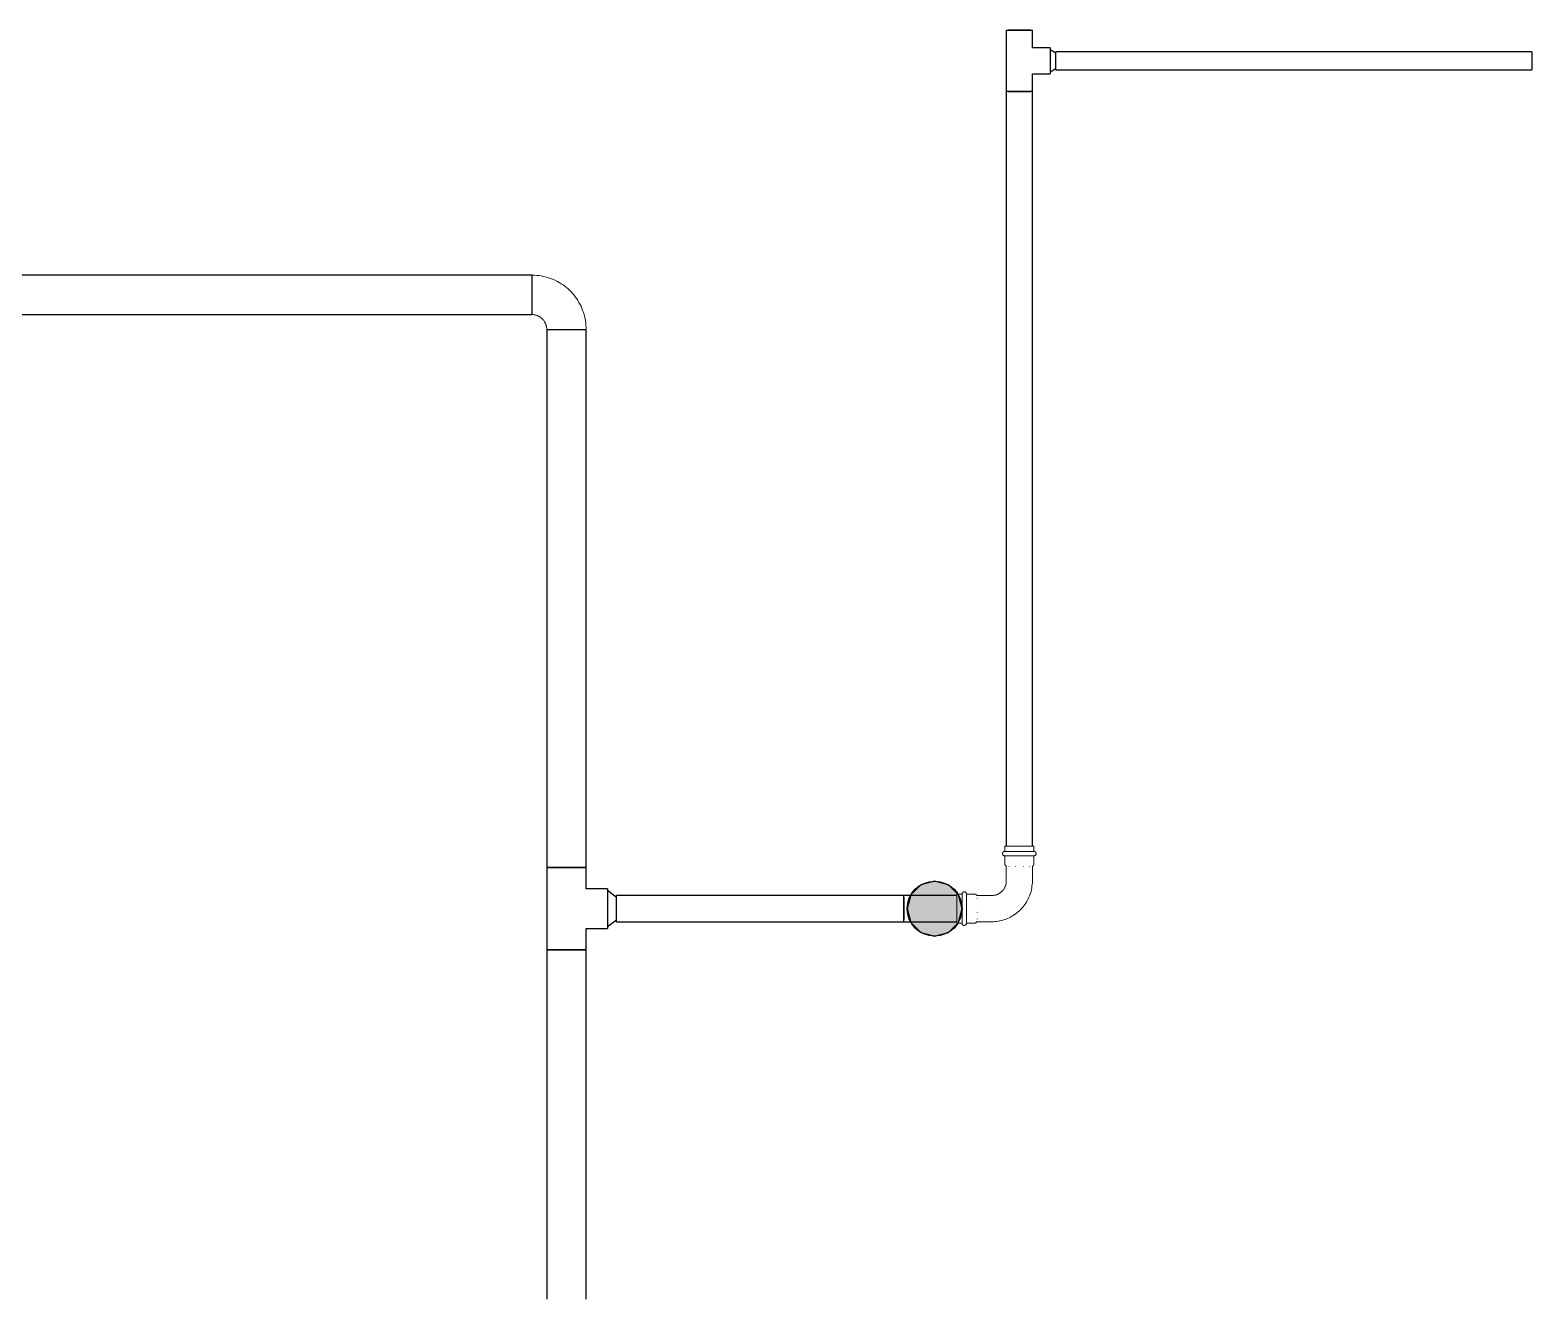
# Model space of a CAD drawing. Header units: inches. Extents: x -3327 to -1, y 8 to 1328.
# Drawn here: x -1919.6 to -1810.2, y 822.7 to 915.2 of the extents above; entities that cross this region are included whole.
import ezdxf

# ---------------------------------------------------------------- set-up
doc = ezdxf.new("R2010")
doc.units = ezdxf.units.IN
doc.header["$MEASUREMENT"] = 0
doc.layers.add('P-PIPE', color=3, linetype='Continuous', lineweight=9)
doc.layers.add('X - REF - FP', color=7, linetype='Continuous', true_color=0xb90000)

# ---------------------------------------------------------------- blocks, each defined once
blk = doc.blocks.new('Elbow - Welded - Generic - Standard-1127339-SECOND LEVEL')
at = {"layer": 'P-PIPE'}
for p, q in [((-1.39, 2.52), (-1.25, 2.52)), ((-1.24, 2.52), (-1.02, 2.52)), ((-1.02, 2.52), (-0.72, 2.52)), ((-0.72, 2.52), (-0.37, 2.52)), ((-0.37, 2.52), (0.37, 2.52)), ((0.37, 2.52), (0.72, 2.52)), ((0.72, 2.52), (1.02, 2.52)), ((1.02, 2.52), (1.24, 2.52)), ((1.25, 2.52), (1.39, 2.52)), ((-2.52, 1.25), (-2.52, 1.39)), ((-2.52, 1.02), (-2.52, 1.24)), ((-2.52, 0.72), (-2.52, 1.02)), ((-2.52, 0.37), (-2.52, 0.72)), ((-2.52, -0.37), (-2.52, 0.37)), ((-2.52, -0.72), (-2.52, -0.37)), ((-2.52, -1.02), (-2.52, -0.72)), ((-2.52, -1.24), (-2.52, -1.02)), ((-2.52, -1.39), (-2.52, -1.25))]:
    blk.add_line(p, q, dxfattribs=at)
at = {"layer": 'P-PIPE', "flags": 128}
for points in [[(-2.52, -1.44), (-2.36, -1.43), (-2.2, -1.42), (-2.05, -1.41), (-1.89, -1.39), (-1.73, -1.36), (-1.58, -1.32), (-1.43, -1.28), (-1.28, -1.24), (-1.13, -1.18), (-0.98, -1.12), (-0.83, -1.06), (-0.69, -0.99), (-0.55, -0.91), (-0.42, -0.83), (-0.29, -0.75), (-0.16, -0.65), (-0.03, -0.56), (0.09, -0.45), (0.21, -0.35), (0.32, -0.24), (0.43, -0.12), (0.53, 0), (0.63, 0.12), (0.72, 0.25), (0.81, 0.38), (0.89, 0.52), (0.97, 0.65), (1.04, 0.8), (1.11, 0.94), (1.17, 1.09), (1.22, 1.23), (1.27, 1.39), (1.31, 1.54), (1.35, 1.69), (1.38, 1.85), (1.4, 2), (1.42, 2.16), (1.43, 2.32), (1.44, 2.48), (1.44, 2.52)], [(-1.44, 2.52), (-1.44, 2.48), (-1.44, 2.43), (-1.44, 2.39), (-1.45, 2.35), (-1.46, 2.3), (-1.47, 2.26), (-1.48, 2.22), (-1.49, 2.18), (-1.51, 2.14), (-1.52, 2.1), (-1.54, 2.06), (-1.56, 2.02), (-1.58, 1.98), (-1.6, 1.94), (-1.63, 1.91), (-1.65, 1.87), (-1.68, 1.84), (-1.71, 1.81), (-1.73, 1.77), (-1.77, 1.74), (-1.8, 1.71), (-1.83, 1.69), (-1.86, 1.66), (-1.9, 1.63), (-1.93, 1.61), (-1.97, 1.59), (-2.01, 1.56), (-2.05, 1.55), (-2.09, 1.53), (-2.13, 1.51), (-2.17, 1.5), (-2.21, 1.48), (-2.25, 1.47), (-2.29, 1.46), (-2.34, 1.45), (-2.38, 1.45), (-2.42, 1.44), (-2.46, 1.44), (-2.51, 1.44), (-2.52, 1.44)]]:
    blk.add_lwpolyline(points, dxfattribs=at)
blk = doc.blocks.new('Victaulic-VicPress316-Elbow 90-45deg Style P568_P571 - Standard-V3-SECOND LEVEL')
at = {"layer": 'P-PIPE'}
for p, q in [((-1.06, 4.55), (-1.06, 4.17)), ((1.06, 4.55), (-1.06, 4.55)), ((1.06, 4.17), (1.06, 4.55)), ((-1.06, 4.17), (1.06, 4.17)), ((-1.06, 3.85), (-1.06, 3.29)), ((-1.06, 3.85), (1.06, 3.85)), ((1.06, 3.29), (1.06, 3.85)), ((-0.95, 3.13), (-0.95, 2.02)), ((-0.77, 3.07), (-0.75, 3.07)), ((-0.31, 3.07), (-0.29, 3.07)), ((0.29, 3.07), (0.31, 3.07)), ((0.75, 3.07), (0.77, 3.07)), ((0.95, 2.02), (0.95, 3.12)), ((-4.17, 1.06), (-4.55, 1.06)), ((-4.55, 1.06), (-4.55, -1.06)), ((-4.17, -1.06), (-4.17, 1.06)), ((-3.29, 1.06), (-3.85, 1.06)), ((-3.85, -1.06), (-3.85, 1.06)), ((-2.02, 0.95), (-3.12, 0.95)), ((-3.07, 0.75), (-3.07, 0.77)), ((-3.07, 0.29), (-3.07, 0.31)), ((-4.55, -1.06), (-4.17, -1.06)), ((-3.85, -1.06), (-3.29, -1.06)), ((-3.14, -0.95), (-2.02, -0.95)), ((-3.07, -0.31), (-3.07, -0.29)), ((-3.07, -0.77), (-3.07, -0.75))]:
    blk.add_line(p, q, dxfattribs=at)
at = {"layer": 'P-PIPE', "flags": 128}
for points in [[(-1.06, 3.85), (-1.07, 3.85), (-1.07, 3.85), (-1.08, 3.85), (-1.09, 3.85), (-1.09, 3.85), (-1.1, 3.85), (-1.1, 3.85), (-1.11, 3.85), (-1.12, 3.86), (-1.12, 3.86), (-1.13, 3.86), (-1.13, 3.86), (-1.14, 3.87), (-1.15, 3.87), (-1.15, 3.87), (-1.16, 3.88), (-1.16, 3.88), (-1.17, 3.89), (-1.17, 3.89), (-1.18, 3.9), (-1.18, 3.9), (-1.19, 3.91), (-1.19, 3.91), (-1.19, 3.92), (-1.2, 3.92), (-1.2, 3.93), (-1.2, 3.93), (-1.21, 3.94), (-1.21, 3.94), (-1.21, 3.95), (-1.21, 3.96), (-1.22, 3.96), (-1.22, 3.97), (-1.22, 3.98), (-1.22, 3.98), (-1.22, 3.99), (-1.22, 4), (-1.22, 4), (-1.22, 4.01), (-1.22, 4.01), (-1.22, 4.02), (-1.22, 4.03), (-1.22, 4.03), (-1.22, 4.04), (-1.22, 4.05), (-1.22, 4.05), (-1.22, 4.06), (-1.21, 4.07), (-1.21, 4.07), (-1.21, 4.08), (-1.21, 4.08), (-1.2, 4.09), (-1.2, 4.1), (-1.2, 4.1), (-1.19, 4.11), (-1.19, 4.11), (-1.18, 4.12), (-1.18, 4.12), (-1.17, 4.13), (-1.17, 4.13), (-1.17, 4.14), (-1.16, 4.14), (-1.15, 4.14), (-1.15, 4.15), (-1.14, 4.15), (-1.14, 4.15), (-1.13, 4.16), (-1.13, 4.16), (-1.12, 4.16), (-1.11, 4.16), (-1.11, 4.17), (-1.1, 4.17), (-1.1, 4.17), (-1.09, 4.17), (-1.08, 4.17), (-1.08, 4.17), (-1.07, 4.17), (-1.06, 4.17), (-1.06, 4.17)], [(1.06, 4.17), (1.06, 4.17), (1.06, 4.17), (1.05, 4.17), (1.05, 4.17), (1.04, 4.17), (1.03, 4.17), (1.02, 4.17), (1.01, 4.17), (0.99, 4.17), (0.98, 4.17), (0.96, 4.17), (0.94, 4.17), (0.92, 4.17), (0.9, 4.17), (0.87, 4.17), (0.85, 4.17), (0.82, 4.17), (0.8, 4.17), (0.77, 4.17), (0.74, 4.17), (0.71, 4.17), (0.67, 4.17), (0.64, 4.17), (0.61, 4.17), (0.57, 4.17), (0.54, 4.17), (0.5, 4.17), (0.46, 4.17), (0.42, 4.17), (0.38, 4.17), (0.34, 4.17), (0.3, 4.17), (0.26, 4.17), (0.22, 4.17), (0.18, 4.17), (0.14, 4.17), (0.1, 4.17), (0.05, 4.17), (0.01, 4.17), (-0.03, 4.17), (-0.07, 4.17), (-0.12, 4.17), (-0.16, 4.17), (-0.2, 4.17), (-0.24, 4.17), (-0.28, 4.17), (-0.32, 4.17), (-0.36, 4.17), (-0.4, 4.17), (-0.44, 4.17), (-0.48, 4.17), (-0.52, 4.17), (-0.55, 4.17), (-0.59, 4.17), (-0.62, 4.17), (-0.66, 4.17), (-0.69, 4.17), (-0.72, 4.17), (-0.75, 4.17), (-0.78, 4.17), (-0.81, 4.17), (-0.84, 4.17), (-0.86, 4.17), (-0.88, 4.17), (-0.91, 4.17), (-0.93, 4.17), (-0.95, 4.17), (-0.97, 4.17), (-0.98, 4.17), (-1, 4.17), (-1.01, 4.17), (-1.02, 4.17), (-1.03, 4.17), (-1.04, 4.17), (-1.05, 4.17), (-1.05, 4.17), (-1.06, 4.17), (-1.06, 4.17), (-1.06, 4.17)], [(-1.06, 4.17), (-1.06, 4.17), (-1.06, 4.17), (-1.05, 4.17), (-1.05, 4.17), (-1.04, 4.17), (-1.03, 4.17), (-1.02, 4.17)], [(-1.06, 3.85), (-1.06, 3.85), (-1.06, 3.85), (-1.05, 3.85), (-1.05, 3.85), (-1.04, 3.85), (-1.03, 3.85), (-1.02, 3.85), (-1.01, 3.85), (-0.99, 3.85), (-0.98, 3.85), (-0.96, 3.85), (-0.94, 3.85), (-0.92, 3.85), (-0.9, 3.85), (-0.87, 3.85), (-0.85, 3.85), (-0.82, 3.85), (-0.8, 3.85), (-0.77, 3.85), (-0.74, 3.85), (-0.71, 3.85), (-0.67, 3.85), (-0.64, 3.85), (-0.61, 3.85), (-0.57, 3.85), (-0.54, 3.85), (-0.5, 3.85), (-0.46, 3.85), (-0.42, 3.85), (-0.38, 3.85), (-0.34, 3.85), (-0.3, 3.85), (-0.26, 3.85), (-0.22, 3.85), (-0.18, 3.85), (-0.14, 3.85), (-0.1, 3.85), (-0.05, 3.85), (-0.01, 3.85), (0.03, 3.85), (0.07, 3.85), (0.12, 3.85), (0.16, 3.85), (0.2, 3.85), (0.24, 3.85), (0.28, 3.85), (0.32, 3.85), (0.36, 3.85), (0.4, 3.85), (0.44, 3.85), (0.48, 3.85), (0.52, 3.85), (0.55, 3.85), (0.59, 3.85), (0.62, 3.85), (0.66, 3.85), (0.69, 3.85), (0.72, 3.85), (0.75, 3.85), (0.78, 3.85), (0.81, 3.85), (0.84, 3.85), (0.86, 3.85), (0.88, 3.85), (0.91, 3.85), (0.93, 3.85), (0.95, 3.85), (0.97, 3.85), (0.98, 3.85), (1, 3.85), (1.01, 3.85), (1.02, 3.85), (1.03, 3.85), (1.04, 3.85), (1.05, 3.85), (1.05, 3.85), (1.06, 3.85), (1.06, 3.85), (1.06, 3.85)], [(-1.02, 3.85), (-1.03, 3.85), (-1.04, 3.85), (-1.05, 3.85), (-1.05, 3.85), (-1.06, 3.85), (-1.06, 3.85), (-1.06, 3.85)], [(-0.95, 3.07), (-0.96, 3.08), (-0.97, 3.08), (-0.97, 3.09), (-0.98, 3.1), (-0.99, 3.11), (-1, 3.12), (-1, 3.12), (-1.01, 3.13), (-1.02, 3.14), (-1.02, 3.15), (-1.03, 3.16), (-1.03, 3.17), (-1.04, 3.18), (-1.04, 3.19), (-1.04, 3.2), (-1.05, 3.21), (-1.05, 3.22), (-1.05, 3.23), (-1.06, 3.24), (-1.06, 3.25), (-1.06, 3.27), (-1.06, 3.28), (-1.06, 3.29), (-1.06, 3.29)], [(1.06, 3.29), (1.06, 3.28), (1.06, 3.27), (1.06, 3.26), (1.06, 3.25), (1.05, 3.23), (1.05, 3.22), (1.05, 3.21), (1.05, 3.2), (1.04, 3.19), (1.04, 3.18), (1.03, 3.17), (1.03, 3.16), (1.02, 3.15), (1.02, 3.14), (1.01, 3.14), (1.01, 3.13), (1, 3.12), (0.99, 3.11), (0.98, 3.1), (0.98, 3.09), (0.97, 3.09), (0.96, 3.08), (0.95, 3.07), (0.95, 3.07)], [(1.02, 4.17), (1.03, 4.17), (1.04, 4.17), (1.05, 4.17), (1.05, 4.17), (1.06, 4.17), (1.06, 4.17), (1.06, 4.17)], [(1.06, 3.85), (1.06, 3.85), (1.06, 3.85), (1.05, 3.85), (1.05, 3.85), (1.04, 3.85), (1.03, 3.85), (1.02, 3.85)], [(1.06, 4.17), (1.07, 4.17), (1.07, 4.17), (1.08, 4.17), (1.09, 4.17), (1.09, 4.17), (1.1, 4.17), (1.1, 4.17), (1.11, 4.17), (1.12, 4.16), (1.12, 4.16), (1.13, 4.16), (1.13, 4.16), (1.14, 4.15), (1.15, 4.15), (1.15, 4.15), (1.16, 4.14), (1.16, 4.14), (1.17, 4.13), (1.17, 4.13), (1.18, 4.12), (1.18, 4.12), (1.19, 4.11), (1.19, 4.11), (1.19, 4.1), (1.2, 4.1), (1.2, 4.09), (1.2, 4.09), (1.21, 4.08), (1.21, 4.08), (1.21, 4.07), (1.21, 4.06), (1.22, 4.06), (1.22, 4.05), (1.22, 4.04), (1.22, 4.04), (1.22, 4.03), (1.22, 4.02), (1.22, 4.02), (1.22, 4.01), (1.22, 4.01), (1.22, 4), (1.22, 3.99), (1.22, 3.99), (1.22, 3.98), (1.22, 3.97), (1.22, 3.97), (1.22, 3.96), (1.21, 3.95), (1.21, 3.95), (1.21, 3.94), (1.21, 3.94), (1.2, 3.93), (1.2, 3.92), (1.2, 3.92), (1.19, 3.91), (1.19, 3.91), (1.18, 3.9), (1.18, 3.9), (1.17, 3.89), (1.17, 3.89), (1.17, 3.88), (1.16, 3.88), (1.15, 3.88), (1.15, 3.87), (1.14, 3.87), (1.14, 3.87), (1.13, 3.86), (1.13, 3.86), (1.12, 3.86), (1.11, 3.86), (1.11, 3.85), (1.1, 3.85), (1.1, 3.85), (1.09, 3.85), (1.08, 3.85), (1.08, 3.85), (1.07, 3.85), (1.06, 3.85), (1.06, 3.85)], [(-4.17, 1.06), (-4.17, 1.07), (-4.17, 1.07), (-4.17, 1.08), (-4.17, 1.09), (-4.17, 1.09), (-4.17, 1.1), (-4.17, 1.1), (-4.17, 1.11), (-4.16, 1.12), (-4.16, 1.12), (-4.16, 1.13), (-4.16, 1.13), (-4.15, 1.14), (-4.15, 1.15), (-4.15, 1.15), (-4.14, 1.16), (-4.14, 1.16), (-4.13, 1.17), (-4.13, 1.17), (-4.12, 1.18), (-4.12, 1.18), (-4.11, 1.19), (-4.11, 1.19), (-4.1, 1.19), (-4.1, 1.2), (-4.09, 1.2), (-4.09, 1.2), (-4.08, 1.21), (-4.08, 1.21), (-4.07, 1.21), (-4.06, 1.21), (-4.06, 1.22), (-4.05, 1.22), (-4.04, 1.22), (-4.04, 1.22), (-4.03, 1.22), (-4.02, 1.22), (-4.02, 1.22), (-4.01, 1.22), (-4.01, 1.22), (-4, 1.22), (-3.99, 1.22), (-3.99, 1.22), (-3.98, 1.22), (-3.97, 1.22), (-3.97, 1.22), (-3.96, 1.22), (-3.95, 1.21), (-3.95, 1.21), (-3.94, 1.21), (-3.94, 1.21), (-3.93, 1.2), (-3.92, 1.2), (-3.92, 1.2), (-3.91, 1.19), (-3.91, 1.19), (-3.9, 1.18), (-3.9, 1.18), (-3.89, 1.17), (-3.89, 1.17), (-3.88, 1.17), (-3.88, 1.16), (-3.88, 1.15), (-3.87, 1.15), (-3.87, 1.14), (-3.87, 1.14), (-3.86, 1.13), (-3.86, 1.13), (-3.86, 1.12), (-3.86, 1.11), (-3.85, 1.11), (-3.85, 1.1), (-3.85, 1.1), (-3.85, 1.09), (-3.85, 1.08), (-3.85, 1.08), (-3.85, 1.07), (-3.85, 1.06), (-3.85, 1.06)], [(-0.95, 2.02), (-0.95, 1.97), (-0.95, 1.93), (-0.96, 1.89), (-0.96, 1.85), (-0.97, 1.8), (-0.98, 1.76), (-0.99, 1.72), (-1, 1.68), (-1.02, 1.64), (-1.03, 1.6), (-1.05, 1.56), (-1.07, 1.52), (-1.09, 1.49), (-1.11, 1.45), (-1.14, 1.41), (-1.16, 1.38), (-1.19, 1.35), (-1.21, 1.31), (-1.24, 1.28), (-1.27, 1.25), (-1.3, 1.22), (-1.34, 1.19), (-1.37, 1.17), (-1.4, 1.14), (-1.44, 1.12), (-1.48, 1.1), (-1.51, 1.08), (-1.55, 1.06), (-1.59, 1.04), (-1.63, 1.02), (-1.67, 1.01), (-1.71, 0.99), (-1.75, 0.98), (-1.79, 0.97), (-1.83, 0.97), (-1.88, 0.96), (-1.92, 0.95), (-1.96, 0.95), (-2, 0.95), (-2.02, 0.95)], [(-2.02, -0.95), (-1.9, -0.95), (-1.78, -0.94), (-1.66, -0.93), (-1.54, -0.91), (-1.43, -0.89), (-1.31, -0.87), (-1.2, -0.83), (-1.08, -0.8), (-0.97, -0.76), (-0.86, -0.72), (-0.75, -0.67), (-0.65, -0.61), (-0.54, -0.56), (-0.44, -0.5), (-0.34, -0.43), (-0.24, -0.36), (-0.15, -0.29), (-0.06, -0.21), (0.03, -0.13), (0.11, -0.05), (0.19, 0.04), (0.27, 0.13), (0.34, 0.22), (0.41, 0.31), (0.48, 0.41), (0.54, 0.51), (0.6, 0.62), (0.65, 0.72), (0.7, 0.83), (0.75, 0.94), (0.79, 1.05), (0.83, 1.17), (0.86, 1.28), (0.88, 1.39), (0.91, 1.51), (0.92, 1.63), (0.94, 1.75), (0.95, 1.86), (0.95, 1.98), (0.95, 2.02)], [(-4.17, 1.06), (-4.17, 1.06), (-4.17, 1.06), (-4.17, 1.05), (-4.17, 1.05), (-4.17, 1.04), (-4.17, 1.03), (-4.17, 1.02), (-4.17, 1.01), (-4.17, 0.99), (-4.17, 0.98), (-4.17, 0.96), (-4.17, 0.94), (-4.17, 0.92), (-4.17, 0.9), (-4.17, 0.87), (-4.17, 0.85), (-4.17, 0.82), (-4.17, 0.8), (-4.17, 0.77), (-4.17, 0.74), (-4.17, 0.71), (-4.17, 0.67), (-4.17, 0.64), (-4.17, 0.61), (-4.17, 0.57), (-4.17, 0.54), (-4.17, 0.5), (-4.17, 0.46), (-4.17, 0.42), (-4.17, 0.38), (-4.17, 0.34), (-4.17, 0.3), (-4.17, 0.26), (-4.17, 0.22), (-4.17, 0.18), (-4.17, 0.14), (-4.17, 0.1), (-4.17, 0.05), (-4.17, 0.01), (-4.17, -0.03), (-4.17, -0.07), (-4.17, -0.12), (-4.17, -0.16), (-4.17, -0.2), (-4.17, -0.24), (-4.17, -0.28), (-4.17, -0.32), (-4.17, -0.36), (-4.17, -0.4), (-4.17, -0.44), (-4.17, -0.48), (-4.17, -0.52), (-4.17, -0.55), (-4.17, -0.59), (-4.17, -0.62), (-4.17, -0.66), (-4.17, -0.69), (-4.17, -0.72), (-4.17, -0.75), (-4.17, -0.78), (-4.17, -0.81), (-4.17, -0.84), (-4.17, -0.86), (-4.17, -0.88), (-4.17, -0.91), (-4.17, -0.93), (-4.17, -0.95), (-4.17, -0.97), (-4.17, -0.98), (-4.17, -1), (-4.17, -1.01), (-4.17, -1.02), (-4.17, -1.03), (-4.17, -1.04), (-4.17, -1.05), (-4.17, -1.05), (-4.17, -1.06), (-4.17, -1.06), (-4.17, -1.06)], [(-4.17, 1.02), (-4.17, 1.03), (-4.17, 1.04), (-4.17, 1.05), (-4.17, 1.05), (-4.17, 1.06), (-4.17, 1.06), (-4.17, 1.06)], [(-3.85, -1.06), (-3.85, -1.06), (-3.85, -1.06), (-3.85, -1.05), (-3.85, -1.05), (-3.85, -1.04), (-3.85, -1.03), (-3.85, -1.02), (-3.85, -1.01), (-3.85, -0.99), (-3.85, -0.98), (-3.85, -0.96), (-3.85, -0.94), (-3.85, -0.92), (-3.85, -0.9), (-3.85, -0.87), (-3.85, -0.85), (-3.85, -0.82), (-3.85, -0.8), (-3.85, -0.77), (-3.85, -0.74), (-3.85, -0.71), (-3.85, -0.67), (-3.85, -0.64), (-3.85, -0.61), (-3.85, -0.57), (-3.85, -0.54), (-3.85, -0.5), (-3.85, -0.46), (-3.85, -0.42), (-3.85, -0.38), (-3.85, -0.34), (-3.85, -0.3), (-3.85, -0.26), (-3.85, -0.22), (-3.85, -0.18), (-3.85, -0.14), (-3.85, -0.1), (-3.85, -0.05), (-3.85, -0.01), (-3.85, 0.03), (-3.85, 0.07), (-3.85, 0.12), (-3.85, 0.16), (-3.85, 0.2), (-3.85, 0.24), (-3.85, 0.28), (-3.85, 0.32), (-3.85, 0.36), (-3.85, 0.4), (-3.85, 0.44), (-3.85, 0.48), (-3.85, 0.52), (-3.85, 0.55), (-3.85, 0.59), (-3.85, 0.62), (-3.85, 0.66), (-3.85, 0.69), (-3.85, 0.72), (-3.85, 0.75), (-3.85, 0.78), (-3.85, 0.81), (-3.85, 0.84), (-3.85, 0.86), (-3.85, 0.88), (-3.85, 0.91), (-3.85, 0.93), (-3.85, 0.95), (-3.85, 0.97), (-3.85, 0.98), (-3.85, 1), (-3.85, 1.01), (-3.85, 1.02), (-3.85, 1.03), (-3.85, 1.04), (-3.85, 1.05), (-3.85, 1.05), (-3.85, 1.06), (-3.85, 1.06), (-3.85, 1.06)], [(-3.85, 1.06), (-3.85, 1.06), (-3.85, 1.06), (-3.85, 1.05), (-3.85, 1.05), (-3.85, 1.04), (-3.85, 1.03), (-3.85, 1.02)], [(-3.29, 1.06), (-3.28, 1.06), (-3.27, 1.06), (-3.26, 1.06), (-3.25, 1.06), (-3.23, 1.05), (-3.22, 1.05), (-3.21, 1.05), (-3.2, 1.05), (-3.19, 1.04), (-3.18, 1.04), (-3.17, 1.03), (-3.16, 1.03), (-3.15, 1.02), (-3.14, 1.02), (-3.14, 1.01), (-3.13, 1.01), (-3.12, 1), (-3.11, 0.99), (-3.1, 0.98), (-3.09, 0.98), (-3.09, 0.97), (-3.08, 0.96), (-3.07, 0.95), (-3.07, 0.95)], [(-4.17, -1.06), (-4.17, -1.06), (-4.17, -1.06), (-4.17, -1.05), (-4.17, -1.05), (-4.17, -1.04), (-4.17, -1.03), (-4.17, -1.02)], [(-3.85, -1.06), (-3.85, -1.07), (-3.85, -1.07), (-3.85, -1.08), (-3.85, -1.09), (-3.85, -1.09), (-3.85, -1.1), (-3.85, -1.1), (-3.85, -1.11), (-3.86, -1.12), (-3.86, -1.12), (-3.86, -1.13), (-3.86, -1.13), (-3.87, -1.14), (-3.87, -1.15), (-3.87, -1.15), (-3.88, -1.16), (-3.88, -1.16), (-3.89, -1.17), (-3.89, -1.17), (-3.9, -1.18), (-3.9, -1.18), (-3.91, -1.19), (-3.91, -1.19), (-3.92, -1.19), (-3.92, -1.2), (-3.93, -1.2), (-3.93, -1.2), (-3.94, -1.21), (-3.94, -1.21), (-3.95, -1.21), (-3.96, -1.21), (-3.96, -1.22), (-3.97, -1.22), (-3.98, -1.22), (-3.98, -1.22), (-3.99, -1.22), (-4, -1.22), (-4, -1.22), (-4.01, -1.22), (-4.01, -1.22), (-4.02, -1.22), (-4.03, -1.22), (-4.03, -1.22), (-4.04, -1.22), (-4.05, -1.22), (-4.05, -1.22), (-4.06, -1.22), (-4.07, -1.21), (-4.07, -1.21), (-4.08, -1.21), (-4.08, -1.21), (-4.09, -1.2), (-4.1, -1.2), (-4.1, -1.2), (-4.11, -1.19), (-4.11, -1.19), (-4.12, -1.18), (-4.12, -1.18), (-4.13, -1.17), (-4.13, -1.17), (-4.14, -1.17), (-4.14, -1.16), (-4.14, -1.15), (-4.15, -1.15), (-4.15, -1.14), (-4.15, -1.14), (-4.16, -1.13), (-4.16, -1.13), (-4.16, -1.12), (-4.16, -1.11), (-4.17, -1.11), (-4.17, -1.1), (-4.17, -1.1), (-4.17, -1.09), (-4.17, -1.08), (-4.17, -1.08), (-4.17, -1.07), (-4.17, -1.06), (-4.17, -1.06)], [(-3.85, -1.02), (-3.85, -1.03), (-3.85, -1.04), (-3.85, -1.05), (-3.85, -1.05), (-3.85, -1.06), (-3.85, -1.06), (-3.85, -1.06)], [(-3.07, -0.95), (-3.08, -0.96), (-3.08, -0.97), (-3.09, -0.97), (-3.1, -0.98), (-3.11, -0.99), (-3.12, -1), (-3.12, -1), (-3.13, -1.01), (-3.14, -1.02), (-3.15, -1.02), (-3.16, -1.03), (-3.17, -1.03), (-3.18, -1.04), (-3.19, -1.04), (-3.2, -1.04), (-3.21, -1.05), (-3.22, -1.05), (-3.23, -1.05), (-3.24, -1.06), (-3.25, -1.06), (-3.27, -1.06), (-3.28, -1.06), (-3.29, -1.06), (-3.29, -1.06)]]:
    blk.add_lwpolyline(points, dxfattribs=at)

msp = doc.modelspace()

# ---------------------------------------------------------------- hatches: boundary and pattern name
at = {"layer": 'X - REF - FP'}
msp.add_hatch(color=256, dxfattribs=at).paths.add_polyline_path([(-1853.69, 849.17), (-1852.69, 849.44), (-1851.96, 850.17), (-1851.69, 851.17), (-1851.96, 852.17), (-1852.69, 852.9), (-1853.69, 853.17), (-1854.69, 852.9), (-1855.42, 852.17), (-1855.69, 851.17), (-1855.42, 850.17), (-1854.69, 849.44)], flags=0)
h = msp.add_hatch(color=256, dxfattribs=at)
edge = h.paths.add_edge_path(flags=0)
edge.add_arc((-1853.69, 851.17), 2, 0, 360)

# ---------------------------------------------------------------- linework, layer by layer
for p, q in [((-1848.47, 915.17), (-1848.47, 910.69)), ((-1848.47, 915.17), (-1846.57, 915.17)), ((-1848.19, 915.17), (-1848.34, 915.17)), ((-1847.99, 915.17), (-1848.19, 915.17)), ((-1847.76, 915.17), (-1847.99, 915.17)), ((-1847.27, 915.17), (-1847.76, 915.17)), ((-1847.04, 915.17), (-1847.27, 915.17)), ((-1846.85, 915.17), (-1847.04, 915.17)), ((-1846.7, 915.17), (-1846.85, 915.17)), ((-1846.57, 913.88), (-1846.57, 915.17)), ((-1845.27, 913.88), (-1846.57, 913.88)), ((-1845.27, 913.88), (-1845.27, 911.98)), ((-1844.87, 913.49), (-1845.27, 913.74)), ((-1810.19, 913.59), (-1844.87, 913.59)), ((-1844.87, 912.27), (-1844.87, 913.59)), ((-1810.19, 913.59), (-1810.19, 912.27)), ((-1845.27, 912.12), (-1844.87, 912.37)), ((-1844.87, 912.27), (-1810.19, 912.27)), ((-1846.57, 910.69), (-1846.57, 911.98)), ((-1846.57, 911.98), (-1845.27, 911.98)), ((-1848.47, 910.69), (-1848.47, 855.72)), ((-1846.57, 910.69), (-1848.47, 910.69)), ((-1848.34, 910.69), (-1848.19, 910.69)), ((-1848.19, 910.69), (-1847.99, 910.69)), ((-1847.99, 910.69), (-1847.76, 910.69)), ((-1847.76, 910.69), (-1847.27, 910.69)), ((-1847.27, 910.69), (-1847.04, 910.69)), ((-1847.04, 910.69), (-1846.85, 910.69)), ((-1846.85, 910.69), (-1846.7, 910.69)), ((-1846.57, 855.72), (-1846.57, 910.69)), ((-1883.02, 897.31), (-1931.98, 897.31)), ((-1883.02, 897.31), (-1883.02, 894.49)), ((-1931.98, 894.44), (-1883.02, 894.44)), ((-1883.02, 894.49), (-1883.02, 894.44)), ((-1881.94, 893.36), (-1881.94, 854.16)), ((-1881.94, 893.36), (-1881.89, 893.36)), ((-1881.89, 893.36), (-1879.06, 893.36)), ((-1879.06, 854.16), (-1879.06, 893.36)), ((-1881.94, 854.16), (-1881.94, 848.18)), ((-1879.78, 854.16), (-1881.94, 854.16)), ((-1881.89, 854.16), (-1881.75, 854.16)), ((-1881.74, 854.16), (-1881.52, 854.16)), ((-1881.52, 854.16), (-1881.22, 854.16)), ((-1881.22, 854.16), (-1880.87, 854.16)), ((-1880.87, 854.16), (-1880.13, 854.16)), ((-1880.13, 854.16), (-1879.78, 854.16)), ((-1879.78, 854.16), (-1879.48, 854.16)), ((-1879.06, 854.16), (-1879.78, 854.16)), ((-1879.48, 854.16), (-1879.26, 854.16)), ((-1879.25, 854.16), (-1879.11, 854.16)), ((-1879.06, 852.61), (-1879.06, 854.16)), ((-1853.69, 853.17), (-1854.69, 852.9)), ((-1852.69, 852.9), (-1853.69, 853.17)), ((-1877.51, 852.61), (-1879.06, 852.61)), ((-1877.51, 852.61), (-1877.51, 849.73)), ((-1876.85, 851.98), (-1877.51, 852.48)), ((-1855.93, 852.12), (-1876.85, 852.12)), ((-1876.85, 850.22), (-1876.85, 852.12)), ((-1852.07, 852.12), (-1855.93, 852.12)), ((-1855.93, 851.17), (-1855.93, 852.12)), ((-1855.42, 852.17), (-1855.69, 851.17)), ((-1854.69, 852.9), (-1855.42, 852.17)), ((-1851.96, 852.17), (-1852.69, 852.9)), ((-1851.69, 851.17), (-1851.96, 852.17)), ((-1855.93, 851.99), (-1855.93, 851.84)), ((-1855.93, 851.84), (-1855.93, 851.65)), ((-1855.93, 851.65), (-1855.93, 851.42)), ((-1855.93, 851.42), (-1855.93, 850.92)), ((-1855.93, 850.22), (-1855.93, 851.17)), ((-1855.69, 851.17), (-1855.42, 850.17)), ((-1851.96, 850.17), (-1851.69, 851.17)), ((-1877.51, 849.86), (-1876.85, 850.36)), ((-1876.85, 850.22), (-1855.93, 850.22)), ((-1855.93, 850.92), (-1855.93, 850.7)), ((-1855.93, 850.69), (-1855.93, 850.5)), ((-1855.93, 850.5), (-1855.93, 850.35)), ((-1855.93, 850.22), (-1852.07, 850.22)), ((-1855.42, 850.17), (-1854.69, 849.44)), ((-1852.69, 849.44), (-1851.96, 850.17)), ((-1879.06, 848.18), (-1879.06, 849.73)), ((-1879.06, 849.73), (-1877.51, 849.73)), ((-1854.69, 849.44), (-1853.69, 849.17)), ((-1853.69, 849.17), (-1852.69, 849.44)), ((-1881.94, 848.18), (-1881.94, 822.73)), ((-1881.94, 848.18), (-1879.78, 848.18)), ((-1881.75, 848.18), (-1881.89, 848.18)), ((-1881.52, 848.18), (-1881.74, 848.18)), ((-1881.22, 848.18), (-1881.52, 848.18)), ((-1880.87, 848.18), (-1881.22, 848.18)), ((-1880.13, 848.18), (-1880.87, 848.18)), ((-1879.78, 848.18), (-1880.13, 848.18)), ((-1879.78, 848.18), (-1879.06, 848.18)), ((-1879.48, 848.18), (-1879.78, 848.18)), ((-1879.26, 848.18), (-1879.48, 848.18)), ((-1879.11, 848.18), (-1879.25, 848.18)), ((-1879.06, 822.73), (-1879.06, 848.18))]:
    msp.add_line(p, q, dxfattribs=at)
msp.add_circle((-1853.69, 851.17), 2, dxfattribs=at)

# ---------------------------------------------------------------- block references
at = {"layer": 'X - REF - FP', "rotation": 90}
msp.add_blockref('Elbow - Welded - Generic - Standard-1127339-SECOND LEVEL', (-1880.5, 895.88), dxfattribs=at)
at = {"layer": 'X - REF - FP'}
msp.add_blockref('Victaulic-VicPress316-Elbow 90-45deg Style P568_P571 - Standard-V3-SECOND LEVEL', (-1847.52, 851.17), dxfattribs=at)

doc.saveas('drawing.dxf')
